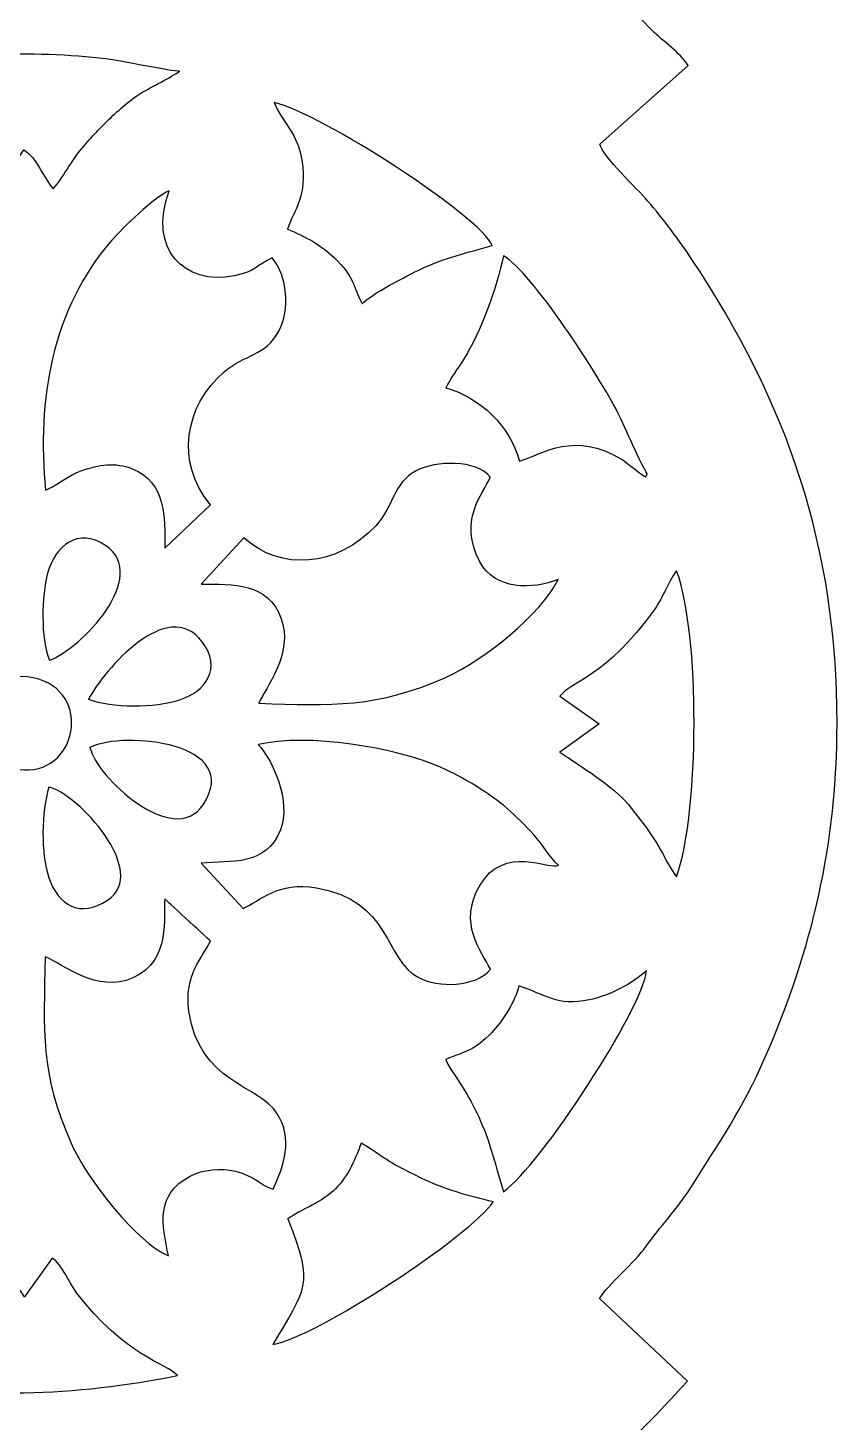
# Model space of a CAD drawing. Header units: centimetres. Extents: x -26.2 to 23.2, y -17.3 to 12.7.
# Drawn here: x 19.25 to 23.22, y -3.42 to 3.41 of the extents above; entities that cross this region are included whole.
import ezdxf

# ---------------------------------------------------------------- set-up
doc = ezdxf.new("R2010")
doc.units = ezdxf.units.CM
doc.header["$MEASUREMENT"] = 0
doc.layers.add('layer 1', color=7, linetype='Continuous')

msp = doc.modelspace()

# ---------------------------------------------------------------- linework, layer by layer
at = {"layer": 'layer 1'}
for points, knots in [([(13.93328, 11.61801), (13.93328, 11.61801), (15.10956, 11.62079), (15.10956, 11.62079), (15.10956, 11.62079), (15.10956, 11.62079), (15.10966, 11.97079), (15.10966, 11.97079), (15.10966, 11.97079), (15.15959, 11.98709), (15.27813, 11.99606), (15.26528, 12.16324), (15.26528, 12.16324), (15.25408, 12.30886), (15.15125, 12.30381), (15.06859, 12.34556), (15.06859, 12.34556), (15.11681, 12.42426), (15.22418, 12.51786), (15.32267, 12.53591), (15.32267, 12.53591), (15.47104, 12.5631), (15.53392, 12.47225), (15.61972, 12.38962), (15.61972, 12.38962), (15.65562, 12.42148), (15.66757, 12.44412), (15.70978, 12.47867), (15.70978, 12.47867), (15.89882, 12.63342), (16.16572, 12.68308), (16.38565, 12.55713), (16.38565, 12.55713), (16.48979, 12.4975), (16.50011, 12.46543), (16.57722, 12.39152), (16.57722, 12.39152), (16.67701, 12.47732), (16.69784, 12.53947), (16.86492, 12.52665), (16.86492, 12.52665), (16.96784, 12.51875), (17.07823, 12.43491), (17.10872, 12.34071), (17.10872, 12.34071), (17.00227, 12.3083), (16.90097, 12.29363), (16.8933, 12.15366), (16.8933, 12.15366), (16.88591, 12.01861), (17.00416, 11.9903), (17.10966, 11.97022), (17.10966, 11.97022), (17.10966, 11.97022), (17.10956, 11.62022), (17.10956, 11.62022), (17.10956, 11.62022), (17.10956, 11.62022), (20.06228, 11.61937), (20.06228, 11.61937), (20.06228, 11.61937), (20.06228, 11.61937), (20.06238, 11.96936), (20.06238, 11.96936), (20.06238, 11.96936), (20.06239, 11.98874), (20.11134, 11.96949), (20.16273, 12.0136), (20.16273, 12.0136), (20.20481, 12.04972), (20.21972, 12.09597), (20.21865, 12.15288), (20.21865, 12.15288), (20.21611, 12.28693), (20.13006, 12.31377), (20.02192, 12.33899), (20.02192, 12.33899), (20.05811, 12.42608), (20.18195, 12.51965), (20.27982, 12.53515), (20.27982, 12.53515), (20.45978, 12.56365), (20.51732, 12.42079), (20.57925, 12.38673), (20.57925, 12.38673), (20.70647, 12.52695), (20.8482, 12.62467), (21.05593, 12.62641), (21.05593, 12.62641), (21.16687, 12.62733), (21.24469, 12.60423), (21.34171, 12.55494), (21.34171, 12.55494), (21.42403, 12.51313), (21.49122, 12.41429), (21.53489, 12.39326), (21.53489, 12.39326), (21.64143, 12.47697), (21.64804, 12.5401), (21.82233, 12.52476), (21.82233, 12.52476), (21.93365, 12.51495), (22.02582, 12.4392), (22.06169, 12.33757), (22.06169, 12.33757), (21.96101, 12.31208), (21.85526, 12.2805), (21.84948, 12.15261), (21.84948, 12.15261), (21.84167, 11.9803), (22.00891, 11.99353), (22.06239, 11.96879), (22.06239, 11.96879), (22.06239, 11.96879), (22.06228, 11.61879), (22.06228, 11.61879), (22.06228, 11.61879), (22.06228, 11.61879), (22.99042, 11.6178), (22.99042, 11.6178), (22.99042, 11.6178), (23.18106, 10.73673), (23.16047, 9.96982), (22.89857, 9.10514), (22.89857, 9.10514), (22.7974, 8.77111), (22.64656, 8.40986), (22.47269, 8.10706), (22.47269, 8.10706), (22.29541, 7.7983), (22.08676, 7.54887), (21.9011, 7.25298), (21.9011, 7.25298), (21.03295, 5.86936), (21.2143, 4.51159), (22.31151, 3.39966), (22.31151, 3.39966), (22.3672, 3.34323), (22.44855, 3.293), (22.4887, 3.22643), (22.4887, 3.22643), (22.4887, 3.22643), (22.05622, 2.84119), (22.05622, 2.84119), (22.05622, 2.84119), (22.0773, 2.77415), (22.23653, 2.62618), (22.29238, 2.5617), (22.29238, 2.5617), (22.36348, 2.47962), (22.44699, 2.36776), (22.50742, 2.2769), (22.50742, 2.2769), (22.97581, 1.57253), (23.21952, 0.87074), (23.2189, 0.0034), (23.2189, 0.0034), (23.21848, -0.58575), (23.09923, -1.10099), (22.86423, -1.63834), (22.86423, -1.63834), (22.75784, -1.88161), (22.63941, -2.0541), (22.50068, -2.27425), (22.50068, -2.27425), (22.43963, -2.37111), (22.34876, -2.46528), (22.28393, -2.55822), (22.28393, -2.55822), (22.22729, -2.63943), (22.09451, -2.74679), (22.0553, -2.81455), (22.0553, -2.81455), (22.0553, -2.81455), (22.4854, -3.21963), (22.4854, -3.21963), (22.4854, -3.21963), (22.15537, -3.58375), (22.15697, -3.51925), (21.82614, -3.98298), (21.82614, -3.98298), (21.14004, -4.94467), (21.24482, -6.30041), (21.90129, -7.25146), (21.90129, -7.25146), (22.09652, -7.5343), (22.30519, -7.80554), (22.47179, -8.10603), (22.47179, -8.10603), (22.96047, -8.98743), (23.18709, -9.99178), (23.08727, -10.99692), (23.08727, -10.99692), (23.06572, -11.21399), (23.01973, -11.39613), (22.98601, -11.60605), (22.98601, -11.60605), (22.98601, -11.60605), (22.02427, -11.60906), (22.02427, -11.60906), (22.02427, -11.60906), (22.02427, -11.60906), (22.02416, -11.95906), (22.02416, -11.95906), (22.02416, -11.95906), (21.9118, -11.97651), (21.83386, -12.00297), (21.84282, -12.14503), (21.84282, -12.14503), (21.85169, -12.28581), (21.95807, -12.29124), (22.0562, -12.32883), (22.0562, -12.32883), (21.96668, -12.52253), (21.73298, -12.60551), (21.52774, -12.37992), (21.52774, -12.37992), (21.45349, -12.42737), (21.34451, -12.62182), (21.03787, -12.61302), (21.03787, -12.61302), (20.84317, -12.60743), (20.68516, -12.5126), (20.57025, -12.37439), (20.57025, -12.37439), (20.50208, -12.41913), (20.33781, -12.72292), (20.01055, -12.32828), (20.01055, -12.32828), (20.11028, -12.29676), (20.20701, -12.2771), (20.21162, -12.14449), (20.21162, -12.14449), (20.216, -12.01897), (20.13722, -11.97021), (20.02416, -11.95848), (20.02416, -11.95848), (20.02416, -11.95848), (20.02426, -11.60849), (20.02426, -11.60849), (20.02426, -11.60849), (20.02426, -11.60849), (17.07154, -11.60763), (17.07154, -11.60763), (17.07154, -11.60763), (17.07154, -11.60763), (17.07144, -11.95763), (17.07144, -11.95763), (17.07144, -11.95763), (16.96602, -11.97383), (16.87335, -12.00739), (16.88536, -12.13963), (16.88536, -12.13963), (16.89682, -12.26573), (16.99949, -12.30204), (17.1028, -12.32379), (17.1028, -12.32379), (17.06615, -12.42189), (16.96521, -12.5029), (16.85688, -12.51136), (16.85688, -12.51136), (16.66926, -12.52601), (16.63555, -12.422), (16.57007, -12.37647), (16.57007, -12.37647), (16.44347, -12.48446), (16.37003, -12.61941), (16.08019, -12.61156), (16.08019, -12.61156), (15.81341, -12.60432), (15.71958, -12.45805), (15.61166, -12.36985), (15.61166, -12.36985), (15.52788, -12.45307), (15.46913, -12.54695), (15.32099, -12.52062), (15.32099, -12.52062), (15.2156, -12.50188), (15.09816, -12.41197), (15.05948, -12.32598), (15.05948, -12.32598), (15.16463, -12.29479), (15.25135, -12.27812), (15.25852, -12.14184), (15.25852, -12.14184), (15.26561, -12.00698), (15.18101, -11.97842), (15.07144, -11.95706), (15.07144, -11.95706), (15.07144, -11.95706), (15.07154, -11.60706), (15.07154, -11.60706), (15.07154, -11.60706), (15.07154, -11.60706), (13.92925, -11.60659), (13.92925, -11.60659), (13.92925, -11.60659), (13.92925, -11.60659), (13.93328, 11.61801), (13.93328, 11.61801)], [0, 0, 0, 0, 0.0131579, 0.0131579, 0.0131579, 0.0131579, 0.0263158, 0.0263158, 0.0263158, 0.0263158, 0.0394737, 0.0394737, 0.0394737, 0.0394737, 0.0526316, 0.0526316, 0.0526316, 0.0526316, 0.0657895, 0.0657895, 0.0657895, 0.0657895, 0.0789474, 0.0789474, 0.0789474, 0.0789474, 0.0921053, 0.0921053, 0.0921053, 0.0921053, 0.1052632, 0.1052632, 0.1052632, 0.1052632, 0.1184211, 0.1184211, 0.1184211, 0.1184211, 0.1315789, 0.1315789, 0.1315789, 0.1315789, 0.1447368, 0.1447368, 0.1447368, 0.1447368, 0.1578947, 0.1578947, 0.1578947, 0.1578947, 0.1710526, 0.1710526, 0.1710526, 0.1710526, 0.1842105, 0.1842105, 0.1842105, 0.1842105, 0.1973684, 0.1973684, 0.1973684, 0.1973684, 0.2105263, 0.2105263, 0.2105263, 0.2105263, 0.2236842, 0.2236842, 0.2236842, 0.2236842, 0.2368421, 0.2368421, 0.2368421, 0.2368421, 0.25, 0.25, 0.25, 0.25, 0.2631579, 0.2631579, 0.2631579, 0.2631579, 0.2763158, 0.2763158, 0.2763158, 0.2763158, 0.2894737, 0.2894737, 0.2894737, 0.2894737, 0.3026316, 0.3026316, 0.3026316, 0.3026316, 0.3157895, 0.3157895, 0.3157895, 0.3157895, 0.3289474, 0.3289474, 0.3289474, 0.3289474, 0.3421053, 0.3421053, 0.3421053, 0.3421053, 0.3552632, 0.3552632, 0.3552632, 0.3552632, 0.3684211, 0.3684211, 0.3684211, 0.3684211, 0.3815789, 0.3815789, 0.3815789, 0.3815789, 0.3947368, 0.3947368, 0.3947368, 0.3947368, 0.4078947, 0.4078947, 0.4078947, 0.4078947, 0.4210526, 0.4210526, 0.4210526, 0.4210526, 0.4342105, 0.4342105, 0.4342105, 0.4342105, 0.4473684, 0.4473684, 0.4473684, 0.4473684, 0.4605263, 0.4605263, 0.4605263, 0.4605263, 0.4736842, 0.4736842, 0.4736842, 0.4736842, 0.4868421, 0.4868421, 0.4868421, 0.4868421, 0.5, 0.5, 0.5, 0.5, 0.5131579, 0.5131579, 0.5131579, 0.5131579, 0.5263158, 0.5263158, 0.5263158, 0.5263158, 0.5394737, 0.5394737, 0.5394737, 0.5394737, 0.5526316, 0.5526316, 0.5526316, 0.5526316, 0.5657895, 0.5657895, 0.5657895, 0.5657895, 0.5789474, 0.5789474, 0.5789474, 0.5789474, 0.5921053, 0.5921053, 0.5921053, 0.5921053, 0.6052632, 0.6052632, 0.6052632, 0.6052632, 0.6184211, 0.6184211, 0.6184211, 0.6184211, 0.6315789, 0.6315789, 0.6315789, 0.6315789, 0.6447368, 0.6447368, 0.6447368, 0.6447368, 0.6578947, 0.6578947, 0.6578947, 0.6578947, 0.6710526, 0.6710526, 0.6710526, 0.6710526, 0.6842105, 0.6842105, 0.6842105, 0.6842105, 0.6973684, 0.6973684, 0.6973684, 0.6973684, 0.7105263, 0.7105263, 0.7105263, 0.7105263, 0.7236842, 0.7236842, 0.7236842, 0.7236842, 0.7368421, 0.7368421, 0.7368421, 0.7368421, 0.75, 0.75, 0.75, 0.75, 0.7631579, 0.7631579, 0.7631579, 0.7631579, 0.7763158, 0.7763158, 0.7763158, 0.7763158, 0.7894737, 0.7894737, 0.7894737, 0.7894737, 0.8026316, 0.8026316, 0.8026316, 0.8026316, 0.8157895, 0.8157895, 0.8157895, 0.8157895, 0.8289474, 0.8289474, 0.8289474, 0.8289474, 0.8421053, 0.8421053, 0.8421053, 0.8421053, 0.8552632, 0.8552632, 0.8552632, 0.8552632, 0.8684211, 0.8684211, 0.8684211, 0.8684211, 0.8815789, 0.8815789, 0.8815789, 0.8815789, 0.8947368, 0.8947368, 0.8947368, 0.8947368, 0.9078947, 0.9078947, 0.9078947, 0.9078947, 0.9210526, 0.9210526, 0.9210526, 0.9210526, 0.9342105, 0.9342105, 0.9342105, 0.9342105, 0.9473684, 0.9473684, 0.9473684, 0.9473684, 0.9605263, 0.9605263, 0.9605263, 0.9605263, 0.9736842, 0.9736842, 0.9736842, 0.9736842, 1, 1, 1, 1]), ([(19.99616, 3.19875), (19.95682, 3.16922), (19.85691, 3.12187), (19.80643, 3.0913), (19.80643, 3.0913), (19.75363, 3.05933), (19.68493, 2.99685), (19.64347, 2.95633), (19.64347, 2.95633), (19.59199, 2.90602), (19.54885, 2.85951), (19.50127, 2.80036), (19.50127, 2.80036), (19.46914, 2.76042), (19.39986, 2.64125), (19.3757, 2.62252), (19.3757, 2.62252), (19.32793, 2.67879), (19.29562, 2.77523), (19.23309, 2.81311), (19.23309, 2.81311), (19.23309, 2.81311), (19.10091, 2.61687), (19.10091, 2.61687), (19.10091, 2.61687), (18.94292, 2.90106), (18.77087, 3.04876), (18.48636, 3.19541), (18.48636, 3.19541), (18.79249, 3.29032), (19.29917, 3.30047), (19.63334, 3.25957), (19.63334, 3.25957), (19.70167, 3.2512), (19.96284, 3.19668), (19.99616, 3.19875)], [0, 0, 0, 0, 0.1, 0.1, 0.1, 0.1, 0.2, 0.2, 0.2, 0.2, 0.3, 0.3, 0.3, 0.3, 0.4, 0.4, 0.4, 0.4, 0.5, 0.5, 0.5, 0.5, 0.6, 0.6, 0.6, 0.6, 0.7, 0.7, 0.7, 0.7, 0.8, 0.8, 0.8, 0.8, 1, 1, 1, 1]), ([(21.52914, 2.3444), (21.40262, 2.30775), (21.30077, 2.28673), (21.17886, 2.22928), (21.17886, 2.22928), (21.11485, 2.19912), (20.92962, 2.10451), (20.89106, 2.05863), (20.89106, 2.05863), (20.83791, 2.16941), (20.85078, 2.19133), (20.75523, 2.28421), (20.75523, 2.28421), (20.68742, 2.35013), (20.61242, 2.38755), (20.52525, 2.4255), (20.52525, 2.4255), (20.55583, 2.51813), (20.62454, 2.58651), (20.59549, 2.76287), (20.59549, 2.76287), (20.57333, 2.89745), (20.5021, 2.94459), (20.45907, 3.04525), (20.45907, 3.04525), (20.69142, 2.99339), (21.4724, 2.48507), (21.52914, 2.3444)], [0, 0, 0, 0, 0.125, 0.125, 0.125, 0.125, 0.25, 0.25, 0.25, 0.25, 0.375, 0.375, 0.375, 0.375, 0.5, 0.5, 0.5, 0.5, 0.625, 0.625, 0.625, 0.625, 0.75, 0.75, 0.75, 0.75, 1, 1, 1, 1]), ([(20.44987, 2.28457), (20.52661, 2.1925), (20.53702, 2.02967), (20.48284, 1.92572), (20.48284, 1.92572), (20.41855, 1.80238), (20.31573, 1.81351), (20.21409, 1.72566), (20.21409, 1.72566), (20.0211, 1.55885), (19.97397, 1.28253), (20.14692, 1.07499), (20.14692, 1.07499), (20.14692, 1.07499), (19.92396, 0.86257), (19.92396, 0.86257), (19.92396, 0.86257), (19.92439, 1.01635), (19.92973, 1.18392), (19.76419, 1.25086), (19.76419, 1.25086), (19.68125, 1.28439), (19.59778, 1.27044), (19.51683, 1.24211), (19.51683, 1.24211), (19.45326, 1.21987), (19.37376, 1.15658), (19.33953, 1.14569), (19.33953, 1.14569), (19.2944, 1.58568), (19.37146, 2.03705), (19.66475, 2.37092), (19.66475, 2.37092), (19.71469, 2.42775), (19.87593, 2.58681), (19.94479, 2.6125), (19.94479, 2.6125), (19.84098, 2.32719), (20.01786, 2.14776), (20.26487, 2.19606), (20.26487, 2.19606), (20.36022, 2.21472), (20.37767, 2.24958), (20.44987, 2.28457)], [0, 0, 0, 0, 0.0833333, 0.0833333, 0.0833333, 0.0833333, 0.1666667, 0.1666667, 0.1666667, 0.1666667, 0.25, 0.25, 0.25, 0.25, 0.3333333, 0.3333333, 0.3333333, 0.3333333, 0.4166667, 0.4166667, 0.4166667, 0.4166667, 0.5, 0.5, 0.5, 0.5, 0.5833333, 0.5833333, 0.5833333, 0.5833333, 0.6666667, 0.6666667, 0.6666667, 0.6666667, 0.75, 0.75, 0.75, 0.75, 0.8333333, 0.8333333, 0.8333333, 0.8333333, 1, 1, 1, 1]), ([(22.28874, 1.22579), (22.28874, 1.22579), (22.28184, 1.21089), (22.28184, 1.21089), (22.28184, 1.21089), (22.27667, 1.20983), (22.173, 1.29173), (22.16287, 1.29787), (22.16287, 1.29787), (21.93394, 1.43652), (21.7806, 1.32642), (21.66282, 1.2878), (21.66282, 1.2878), (21.61457, 1.46195), (21.47104, 1.59864), (21.30124, 1.64818), (21.30124, 1.64818), (21.31872, 1.68658), (21.36271, 1.74605), (21.38803, 1.78592), (21.38803, 1.78592), (21.47363, 1.92067), (21.55093, 2.13977), (21.58343, 2.29388), (21.58343, 2.29388), (21.72034, 2.21919), (22.05534, 1.70385), (22.14471, 1.52467), (22.14471, 1.52467), (22.17594, 1.46204), (22.26219, 1.26317), (22.28874, 1.22579)], [0, 0, 0, 0, 0.1111111, 0.1111111, 0.1111111, 0.1111111, 0.2222222, 0.2222222, 0.2222222, 0.2222222, 0.3333333, 0.3333333, 0.3333333, 0.3333333, 0.4444444, 0.4444444, 0.4444444, 0.4444444, 0.5555556, 0.5555556, 0.5555556, 0.5555556, 0.6666667, 0.6666667, 0.6666667, 0.6666667, 0.7777778, 0.7777778, 0.7777778, 0.7777778, 1, 1, 1, 1]), ([(21.51936, 1.21005), (21.48346, 1.12611), (21.35997, 0.99754), (21.46815, 0.79487), (21.46815, 0.79487), (21.54238, 0.65581), (21.72494, 0.65863), (21.8524, 0.70841), (21.8524, 0.70841), (21.76825, 0.53801), (21.48997, 0.31334), (21.29723, 0.22725), (21.29723, 0.22725), (20.97146, 0.08172), (20.73709, 0.08754), (20.38528, 0.10223), (20.38528, 0.10223), (20.41326, 0.17384), (20.55858, 0.34228), (20.49301, 0.52114), (20.49301, 0.52114), (20.43072, 0.69108), (20.25596, 0.68619), (20.10223, 0.68526), (20.10223, 0.68526), (20.10223, 0.68526), (20.31169, 0.91325), (20.31169, 0.91325), (20.31169, 0.91325), (20.48777, 0.74684), (20.7697, 0.76922), (20.95754, 0.97118), (20.95754, 0.97118), (21.04802, 1.06846), (21.04157, 1.17941), (21.15594, 1.24091), (21.15594, 1.24091), (21.25032, 1.29166), (21.45223, 1.29696), (21.51936, 1.21005)], [0, 0, 0, 0, 0.0909091, 0.0909091, 0.0909091, 0.0909091, 0.1818182, 0.1818182, 0.1818182, 0.1818182, 0.2727273, 0.2727273, 0.2727273, 0.2727273, 0.3636364, 0.3636364, 0.3636364, 0.3636364, 0.4545455, 0.4545455, 0.4545455, 0.4545455, 0.5454545, 0.5454545, 0.5454545, 0.5454545, 0.6363636, 0.6363636, 0.6363636, 0.6363636, 0.7272727, 0.7272727, 0.7272727, 0.7272727, 0.8181818, 0.8181818, 0.8181818, 0.8181818, 1, 1, 1, 1]), ([(19.35859, 0.31283), (19.31394, 0.41979), (19.31966, 0.6275), (19.3494, 0.73965), (19.3494, 0.73965), (19.38488, 0.87338), (19.50163, 0.96445), (19.63268, 0.87536), (19.63268, 0.87536), (19.8566, 0.72313), (19.50957, 0.36673), (19.35859, 0.31283)], [0, 0, 0, 0, 0.25, 0.25, 0.25, 0.25, 0.5, 0.5, 0.5, 0.5, 1, 1, 1, 1]), ([(22.43217, -0.74838), (22.34817, -0.63224), (22.38784, -0.63057), (22.19442, -0.39306), (22.19442, -0.39306), (22.12434, -0.30702), (21.95973, -0.20395), (21.8597, -0.13822), (21.8597, -0.13822), (21.8597, -0.13822), (22.05263, 0.00096), (22.05263, 0.00096), (22.05263, 0.00096), (22.05263, 0.00096), (21.86093, 0.13693), (21.86093, 0.13693), (21.86093, 0.13693), (21.91549, 0.21222), (22.08096, 0.22338), (22.32421, 0.5614), (22.32421, 0.5614), (22.36414, 0.61689), (22.40007, 0.7127), (22.43219, 0.75123), (22.43219, 0.75123), (22.54887, 0.44385), (22.5443, -0.43792), (22.43217, -0.74838)], [0, 0, 0, 0, 0.125, 0.125, 0.125, 0.125, 0.25, 0.25, 0.25, 0.25, 0.375, 0.375, 0.375, 0.375, 0.5, 0.5, 0.5, 0.5, 0.625, 0.625, 0.625, 0.625, 0.75, 0.75, 0.75, 0.75, 1, 1, 1, 1]), ([(19.54991, 0.12251), (19.62662, 0.26606), (19.93615, 0.62776), (20.10723, 0.40288), (20.10723, 0.40288), (20.20456, 0.27493), (20.12772, 0.1598), (19.9927, 0.11737), (19.9927, 0.11737), (19.87735, 0.08112), (19.66291, 0.07714), (19.54991, 0.12251)], [0, 0, 0, 0, 0.25, 0.25, 0.25, 0.25, 0.5, 0.5, 0.5, 0.5, 1, 1, 1, 1]), ([(19.3063, 0.21988), (19.58113, 0.13548), (19.48027, -0.28948), (19.17776, -0.21681), (19.17776, -0.21681), (18.89994, -0.15007), (18.99779, 0.31462), (19.3063, 0.21988)], [0, 0, 0, 0, 0.3333333, 0.3333333, 0.3333333, 0.3333333, 1, 1, 1, 1]), ([(19.5569, -0.11433), (19.72813, -0.03038), (20.31264, -0.093), (20.11159, -0.39523), (20.11159, -0.39523), (19.96678, -0.61294), (19.58397, -0.25606), (19.5569, -0.11433)], [0, 0, 0, 0, 0.3333333, 0.3333333, 0.3333333, 0.3333333, 1, 1, 1, 1]), ([(21.85341, -0.69112), (21.81279, -0.71954), (21.58839, -0.58201), (21.46614, -0.79344), (21.46614, -0.79344), (21.36166, -0.97414), (21.47266, -1.11326), (21.52055, -1.20099), (21.52055, -1.20099), (21.44875, -1.29066), (21.26298, -1.29319), (21.16523, -1.24068), (21.16523, -1.24068), (20.99951, -1.15163), (21.0324, -0.86497), (20.66683, -0.80262), (20.66683, -0.80262), (20.47689, -0.77023), (20.39259, -0.86526), (20.30708, -0.90389), (20.30708, -0.90389), (20.30708, -0.90389), (20.10146, -0.6823), (20.10146, -0.6823), (20.10146, -0.6823), (20.24966, -0.66762), (20.41833, -0.69826), (20.49045, -0.51873), (20.49045, -0.51873), (20.54562, -0.38137), (20.45, -0.16689), (20.38085, -0.10063), (20.38085, -0.10063), (20.62324, -0.04292), (21.05431, -0.1139), (21.27914, -0.21289), (21.27914, -0.21289), (21.38265, -0.25847), (21.51903, -0.3418), (21.60087, -0.41236), (21.60087, -0.41236), (21.65068, -0.4553), (21.68981, -0.49618), (21.73453, -0.54453), (21.73453, -0.54453), (21.77411, -0.58731), (21.81159, -0.65538), (21.85341, -0.69112)], [0, 0, 0, 0, 0.0769231, 0.0769231, 0.0769231, 0.0769231, 0.1538462, 0.1538462, 0.1538462, 0.1538462, 0.2307692, 0.2307692, 0.2307692, 0.2307692, 0.3076923, 0.3076923, 0.3076923, 0.3076923, 0.3846154, 0.3846154, 0.3846154, 0.3846154, 0.4615385, 0.4615385, 0.4615385, 0.4615385, 0.5384615, 0.5384615, 0.5384615, 0.5384615, 0.6153846, 0.6153846, 0.6153846, 0.6153846, 0.6923077, 0.6923077, 0.6923077, 0.6923077, 0.7692308, 0.7692308, 0.7692308, 0.7692308, 0.8461538, 0.8461538, 0.8461538, 0.8461538, 1, 1, 1, 1]), ([(19.35495, -0.30837), (19.49677, -0.34095), (19.85252, -0.72382), (19.64271, -0.86311), (19.64271, -0.86311), (19.5084, -0.95228), (19.40169, -0.88904), (19.35552, -0.75269), (19.35552, -0.75269), (19.31424, -0.63079), (19.31959, -0.43137), (19.35495, -0.30837)], [0, 0, 0, 0, 0.25, 0.25, 0.25, 0.25, 0.5, 0.5, 0.5, 0.5, 1, 1, 1, 1]), ([(20.14769, -1.06445), (20.11186, -1.1405), (20.01567, -1.22756), (20.04198, -1.40759), (20.04198, -1.40759), (20.09335, -1.75919), (20.38467, -1.76681), (20.47512, -1.90935), (20.47512, -1.90935), (20.55269, -2.0316), (20.50914, -2.16141), (20.45465, -2.27832), (20.45465, -2.27832), (20.39229, -2.26025), (20.36424, -2.21263), (20.26964, -2.19078), (20.26964, -2.19078), (20.19981, -2.17464), (20.11058, -2.18128), (20.04748, -2.21505), (20.04748, -2.21505), (19.87733, -2.30612), (19.9099, -2.44991), (19.94145, -2.60607), (19.94145, -2.60607), (19.78928, -2.54167), (19.54387, -2.23461), (19.46271, -2.04946), (19.46271, -2.04946), (19.31279, -1.7075), (19.33021, -1.50636), (19.33738, -1.14031), (19.33738, -1.14031), (19.41953, -1.17247), (19.592, -1.32234), (19.76769, -1.24362), (19.76769, -1.24362), (19.95757, -1.15856), (19.91387, -0.93586), (19.92425, -0.85711), (19.92425, -0.85711), (19.92471, -0.85791), (20.11917, -1.03565), (20.14769, -1.06445)], [0, 0, 0, 0, 0.0833333, 0.0833333, 0.0833333, 0.0833333, 0.1666667, 0.1666667, 0.1666667, 0.1666667, 0.25, 0.25, 0.25, 0.25, 0.3333333, 0.3333333, 0.3333333, 0.3333333, 0.4166667, 0.4166667, 0.4166667, 0.4166667, 0.5, 0.5, 0.5, 0.5, 0.5833333, 0.5833333, 0.5833333, 0.5833333, 0.6666667, 0.6666667, 0.6666667, 0.6666667, 0.75, 0.75, 0.75, 0.75, 0.8333333, 0.8333333, 0.8333333, 0.8333333, 1, 1, 1, 1]), ([(21.58395, -2.29229), (21.54643, -2.17045), (21.52538, -2.06879), (21.47167, -1.94504), (21.47167, -1.94504), (21.44857, -1.89185), (21.42048, -1.841), (21.39145, -1.7915), (21.39145, -1.7915), (21.36832, -1.75207), (21.31179, -1.67511), (21.30083, -1.64392), (21.30083, -1.64392), (21.40744, -1.59922), (21.44257, -1.59879), (21.52557, -1.51254), (21.52557, -1.51254), (21.57556, -1.46059), (21.64333, -1.35711), (21.65938, -1.28309), (21.65938, -1.28309), (21.78897, -1.32504), (21.84562, -1.3841), (22.00459, -1.35173), (22.00459, -1.35173), (22.09497, -1.33332), (22.22242, -1.27009), (22.2858, -1.20693), (22.2858, -1.20693), (22.26324, -1.40117), (21.7711, -2.1545), (21.58395, -2.29229)], [0, 0, 0, 0, 0.1111111, 0.1111111, 0.1111111, 0.1111111, 0.2222222, 0.2222222, 0.2222222, 0.2222222, 0.3333333, 0.3333333, 0.3333333, 0.3333333, 0.4444444, 0.4444444, 0.4444444, 0.4444444, 0.5555556, 0.5555556, 0.5555556, 0.5555556, 0.6666667, 0.6666667, 0.6666667, 0.6666667, 0.7777778, 0.7777778, 0.7777778, 0.7777778, 1, 1, 1, 1]), ([(21.53344, -2.34063), (21.42746, -2.50554), (20.66257, -3.00699), (20.45281, -3.04013), (20.45281, -3.04013), (20.61058, -2.77099), (20.66029, -2.7515), (20.5261, -2.42495), (20.5261, -2.42495), (20.59471, -2.37393), (20.67205, -2.35647), (20.74828, -2.28834), (20.74828, -2.28834), (20.81542, -2.22832), (20.85411, -2.14275), (20.8866, -2.05327), (20.8866, -2.05327), (21.04481, -2.15177), (20.99305, -2.13207), (21.18123, -2.22475), (21.18123, -2.22475), (21.28642, -2.27656), (21.41837, -2.31458), (21.53344, -2.34063)], [0, 0, 0, 0, 0.1428571, 0.1428571, 0.1428571, 0.1428571, 0.2857143, 0.2857143, 0.2857143, 0.2857143, 0.4285714, 0.4285714, 0.4285714, 0.4285714, 0.5714286, 0.5714286, 0.5714286, 0.5714286, 0.7142857, 0.7142857, 0.7142857, 0.7142857, 1, 1, 1, 1]), ([(19.23545, -2.80663), (19.23545, -2.80663), (19.37117, -2.61657), (19.37117, -2.61657), (19.37117, -2.61657), (19.42005, -2.64671), (19.45388, -2.73761), (19.49095, -2.78603), (19.49095, -2.78603), (19.72832, -3.09602), (19.93315, -3.13355), (19.98629, -3.19262), (19.98629, -3.19262), (19.48444, -3.28832), (18.98333, -3.32291), (18.48522, -3.18712), (18.48522, -3.18712), (18.63459, -3.09326), (18.65103, -3.12895), (18.83536, -2.94956), (18.83536, -2.94956), (18.88522, -2.90105), (18.93078, -2.85118), (18.97762, -2.79396), (18.97762, -2.79396), (19.02548, -2.73552), (19.05647, -2.66976), (19.10273, -2.6109), (19.10273, -2.6109), (19.10273, -2.6109), (19.23545, -2.80663), (19.23545, -2.80663)], [0, 0, 0, 0, 0.1111111, 0.1111111, 0.1111111, 0.1111111, 0.2222222, 0.2222222, 0.2222222, 0.2222222, 0.3333333, 0.3333333, 0.3333333, 0.3333333, 0.4444444, 0.4444444, 0.4444444, 0.4444444, 0.5555556, 0.5555556, 0.5555556, 0.5555556, 0.6666667, 0.6666667, 0.6666667, 0.6666667, 0.7777778, 0.7777778, 0.7777778, 0.7777778, 1, 1, 1, 1])]:
    msp.add_open_spline(points, degree=3, knots=knots, dxfattribs=at)
at = {"layer": 'layer 1', "color": 55, "lineweight": 9}
for points, knots in [([(13.93328, 11.61801), (13.93328, 11.61801), (15.10956, 11.62079), (15.10956, 11.62079), (15.10956, 11.62079), (15.10956, 11.62079), (15.10966, 11.97079), (15.10966, 11.97079), (15.10966, 11.97079), (15.15959, 11.98709), (15.27813, 11.99606), (15.26528, 12.16324), (15.26528, 12.16324), (15.25408, 12.30886), (15.15125, 12.30381), (15.06859, 12.34556), (15.06859, 12.34556), (15.11681, 12.42426), (15.22418, 12.51786), (15.32267, 12.53591), (15.32267, 12.53591), (15.47104, 12.5631), (15.53392, 12.47225), (15.61972, 12.38962), (15.61972, 12.38962), (15.65562, 12.42148), (15.66757, 12.44412), (15.70978, 12.47867), (15.70978, 12.47867), (15.89882, 12.63342), (16.16572, 12.68308), (16.38565, 12.55713), (16.38565, 12.55713), (16.48979, 12.4975), (16.50011, 12.46543), (16.57722, 12.39152), (16.57722, 12.39152), (16.67701, 12.47732), (16.69784, 12.53947), (16.86492, 12.52665), (16.86492, 12.52665), (16.96784, 12.51875), (17.07823, 12.43491), (17.10872, 12.34071), (17.10872, 12.34071), (17.00227, 12.3083), (16.90097, 12.29363), (16.8933, 12.15366), (16.8933, 12.15366), (16.88591, 12.01861), (17.00416, 11.9903), (17.10966, 11.97022), (17.10966, 11.97022), (17.10966, 11.97022), (17.10956, 11.62022), (17.10956, 11.62022), (17.10956, 11.62022), (17.10956, 11.62022), (20.06228, 11.61937), (20.06228, 11.61937), (20.06228, 11.61937), (20.06228, 11.61937), (20.06238, 11.96936), (20.06238, 11.96936), (20.06238, 11.96936), (20.06239, 11.98874), (20.11134, 11.96949), (20.16273, 12.0136), (20.16273, 12.0136), (20.20481, 12.04972), (20.21972, 12.09597), (20.21865, 12.15288), (20.21865, 12.15288), (20.21611, 12.28693), (20.13006, 12.31377), (20.02192, 12.33899), (20.02192, 12.33899), (20.05811, 12.42608), (20.18195, 12.51965), (20.27982, 12.53515), (20.27982, 12.53515), (20.45978, 12.56365), (20.51732, 12.42079), (20.57925, 12.38673), (20.57925, 12.38673), (20.70647, 12.52695), (20.8482, 12.62467), (21.05593, 12.62641), (21.05593, 12.62641), (21.16687, 12.62733), (21.24469, 12.60423), (21.34171, 12.55494), (21.34171, 12.55494), (21.42403, 12.51313), (21.49122, 12.41429), (21.53489, 12.39326), (21.53489, 12.39326), (21.64143, 12.47697), (21.64804, 12.5401), (21.82233, 12.52476), (21.82233, 12.52476), (21.93365, 12.51495), (22.02582, 12.4392), (22.06169, 12.33757), (22.06169, 12.33757), (21.96101, 12.31208), (21.85526, 12.2805), (21.84948, 12.15261), (21.84948, 12.15261), (21.84167, 11.9803), (22.00891, 11.99353), (22.06239, 11.96879), (22.06239, 11.96879), (22.06239, 11.96879), (22.06228, 11.61879), (22.06228, 11.61879), (22.06228, 11.61879), (22.06228, 11.61879), (22.99042, 11.6178), (22.99042, 11.6178), (22.99042, 11.6178), (23.18106, 10.73673), (23.16047, 9.96982), (22.89857, 9.10514), (22.89857, 9.10514), (22.7974, 8.77111), (22.64656, 8.40986), (22.47269, 8.10706), (22.47269, 8.10706), (22.29541, 7.7983), (22.08676, 7.54887), (21.9011, 7.25298), (21.9011, 7.25298), (21.03295, 5.86936), (21.2143, 4.51159), (22.31151, 3.39966), (22.31151, 3.39966), (22.3672, 3.34323), (22.44855, 3.293), (22.4887, 3.22643), (22.4887, 3.22643), (22.4887, 3.22643), (22.05622, 2.84119), (22.05622, 2.84119), (22.05622, 2.84119), (22.0773, 2.77415), (22.23653, 2.62618), (22.29238, 2.5617), (22.29238, 2.5617), (22.36348, 2.47962), (22.44699, 2.36776), (22.50742, 2.2769), (22.50742, 2.2769), (22.97581, 1.57253), (23.21952, 0.87074), (23.2189, 0.0034), (23.2189, 0.0034), (23.21848, -0.58575), (23.09923, -1.10099), (22.86423, -1.63834), (22.86423, -1.63834), (22.75784, -1.88161), (22.63941, -2.0541), (22.50068, -2.27425), (22.50068, -2.27425), (22.43963, -2.37111), (22.34876, -2.46528), (22.28393, -2.55822), (22.28393, -2.55822), (22.22729, -2.63943), (22.09451, -2.74679), (22.0553, -2.81455), (22.0553, -2.81455), (22.0553, -2.81455), (22.4854, -3.21963), (22.4854, -3.21963), (22.4854, -3.21963), (22.15537, -3.58375), (22.15697, -3.51925), (21.82614, -3.98298), (21.82614, -3.98298), (21.14004, -4.94467), (21.24482, -6.30041), (21.90129, -7.25146), (21.90129, -7.25146), (22.09652, -7.5343), (22.30519, -7.80554), (22.47179, -8.10603), (22.47179, -8.10603), (22.96047, -8.98743), (23.18709, -9.99178), (23.08727, -10.99692), (23.08727, -10.99692), (23.06572, -11.21399), (23.01973, -11.39613), (22.98601, -11.60605), (22.98601, -11.60605), (22.98601, -11.60605), (22.02427, -11.60906), (22.02427, -11.60906), (22.02427, -11.60906), (22.02427, -11.60906), (22.02416, -11.95906), (22.02416, -11.95906), (22.02416, -11.95906), (21.9118, -11.97651), (21.83386, -12.00297), (21.84282, -12.14503), (21.84282, -12.14503), (21.85169, -12.28581), (21.95807, -12.29124), (22.0562, -12.32883), (22.0562, -12.32883), (21.96668, -12.52253), (21.73298, -12.60551), (21.52774, -12.37992), (21.52774, -12.37992), (21.45349, -12.42737), (21.34451, -12.62182), (21.03787, -12.61302), (21.03787, -12.61302), (20.84317, -12.60743), (20.68516, -12.5126), (20.57025, -12.37439), (20.57025, -12.37439), (20.50208, -12.41913), (20.33781, -12.72292), (20.01055, -12.32828), (20.01055, -12.32828), (20.11028, -12.29676), (20.20701, -12.2771), (20.21162, -12.14449), (20.21162, -12.14449), (20.216, -12.01897), (20.13722, -11.97021), (20.02416, -11.95848), (20.02416, -11.95848), (20.02416, -11.95848), (20.02426, -11.60849), (20.02426, -11.60849), (20.02426, -11.60849), (20.02426, -11.60849), (17.07154, -11.60763), (17.07154, -11.60763), (17.07154, -11.60763), (17.07154, -11.60763), (17.07144, -11.95763), (17.07144, -11.95763), (17.07144, -11.95763), (16.96602, -11.97383), (16.87335, -12.00739), (16.88536, -12.13963), (16.88536, -12.13963), (16.89682, -12.26573), (16.99949, -12.30204), (17.1028, -12.32379), (17.1028, -12.32379), (17.06615, -12.42189), (16.96521, -12.5029), (16.85688, -12.51136), (16.85688, -12.51136), (16.66926, -12.52601), (16.63555, -12.422), (16.57007, -12.37647), (16.57007, -12.37647), (16.44347, -12.48446), (16.37003, -12.61941), (16.08019, -12.61156), (16.08019, -12.61156), (15.81341, -12.60432), (15.71958, -12.45805), (15.61166, -12.36985), (15.61166, -12.36985), (15.52788, -12.45307), (15.46913, -12.54695), (15.32099, -12.52062), (15.32099, -12.52062), (15.2156, -12.50188), (15.09816, -12.41197), (15.05948, -12.32598), (15.05948, -12.32598), (15.16463, -12.29479), (15.25135, -12.27812), (15.25852, -12.14184), (15.25852, -12.14184), (15.26561, -12.00698), (15.18101, -11.97842), (15.07144, -11.95706), (15.07144, -11.95706), (15.07144, -11.95706), (15.07154, -11.60706), (15.07154, -11.60706), (15.07154, -11.60706), (15.07154, -11.60706), (13.92925, -11.60659), (13.92925, -11.60659)], [0, 0, 0, 0, 0.0133333, 0.0133333, 0.0133333, 0.0133333, 0.0266667, 0.0266667, 0.0266667, 0.0266667, 0.04, 0.04, 0.04, 0.04, 0.0533333, 0.0533333, 0.0533333, 0.0533333, 0.0666667, 0.0666667, 0.0666667, 0.0666667, 0.08, 0.08, 0.08, 0.08, 0.0933333, 0.0933333, 0.0933333, 0.0933333, 0.1066667, 0.1066667, 0.1066667, 0.1066667, 0.12, 0.12, 0.12, 0.12, 0.1333333, 0.1333333, 0.1333333, 0.1333333, 0.1466667, 0.1466667, 0.1466667, 0.1466667, 0.16, 0.16, 0.16, 0.16, 0.1733333, 0.1733333, 0.1733333, 0.1733333, 0.1866667, 0.1866667, 0.1866667, 0.1866667, 0.2, 0.2, 0.2, 0.2, 0.2133333, 0.2133333, 0.2133333, 0.2133333, 0.2266667, 0.2266667, 0.2266667, 0.2266667, 0.24, 0.24, 0.24, 0.24, 0.2533333, 0.2533333, 0.2533333, 0.2533333, 0.2666667, 0.2666667, 0.2666667, 0.2666667, 0.28, 0.28, 0.28, 0.28, 0.2933333, 0.2933333, 0.2933333, 0.2933333, 0.3066667, 0.3066667, 0.3066667, 0.3066667, 0.32, 0.32, 0.32, 0.32, 0.3333333, 0.3333333, 0.3333333, 0.3333333, 0.3466667, 0.3466667, 0.3466667, 0.3466667, 0.36, 0.36, 0.36, 0.36, 0.3733333, 0.3733333, 0.3733333, 0.3733333, 0.3866667, 0.3866667, 0.3866667, 0.3866667, 0.4, 0.4, 0.4, 0.4, 0.4133333, 0.4133333, 0.4133333, 0.4133333, 0.4266667, 0.4266667, 0.4266667, 0.4266667, 0.44, 0.44, 0.44, 0.44, 0.4533333, 0.4533333, 0.4533333, 0.4533333, 0.4666667, 0.4666667, 0.4666667, 0.4666667, 0.48, 0.48, 0.48, 0.48, 0.4933333, 0.4933333, 0.4933333, 0.4933333, 0.5066667, 0.5066667, 0.5066667, 0.5066667, 0.52, 0.52, 0.52, 0.52, 0.5333333, 0.5333333, 0.5333333, 0.5333333, 0.5466667, 0.5466667, 0.5466667, 0.5466667, 0.56, 0.56, 0.56, 0.56, 0.5733333, 0.5733333, 0.5733333, 0.5733333, 0.5866667, 0.5866667, 0.5866667, 0.5866667, 0.6, 0.6, 0.6, 0.6, 0.6133333, 0.6133333, 0.6133333, 0.6133333, 0.6266667, 0.6266667, 0.6266667, 0.6266667, 0.64, 0.64, 0.64, 0.64, 0.6533333, 0.6533333, 0.6533333, 0.6533333, 0.6666667, 0.6666667, 0.6666667, 0.6666667, 0.68, 0.68, 0.68, 0.68, 0.6933333, 0.6933333, 0.6933333, 0.6933333, 0.7066667, 0.7066667, 0.7066667, 0.7066667, 0.72, 0.72, 0.72, 0.72, 0.7333333, 0.7333333, 0.7333333, 0.7333333, 0.7466667, 0.7466667, 0.7466667, 0.7466667, 0.76, 0.76, 0.76, 0.76, 0.7733333, 0.7733333, 0.7733333, 0.7733333, 0.7866667, 0.7866667, 0.7866667, 0.7866667, 0.8, 0.8, 0.8, 0.8, 0.8133333, 0.8133333, 0.8133333, 0.8133333, 0.8266667, 0.8266667, 0.8266667, 0.8266667, 0.84, 0.84, 0.84, 0.84, 0.8533333, 0.8533333, 0.8533333, 0.8533333, 0.8666667, 0.8666667, 0.8666667, 0.8666667, 0.88, 0.88, 0.88, 0.88, 0.8933333, 0.8933333, 0.8933333, 0.8933333, 0.9066667, 0.9066667, 0.9066667, 0.9066667, 0.92, 0.92, 0.92, 0.92, 0.9333333, 0.9333333, 0.9333333, 0.9333333, 0.9466667, 0.9466667, 0.9466667, 0.9466667, 0.96, 0.96, 0.96, 0.96, 0.9733333, 0.9733333, 0.9733333, 0.9733333, 1, 1, 1, 1]), ([(19.99616, 3.19875), (19.95682, 3.16922), (19.85691, 3.12187), (19.80643, 3.0913), (19.80643, 3.0913), (19.75363, 3.05933), (19.68493, 2.99685), (19.64347, 2.95633), (19.64347, 2.95633), (19.59199, 2.90602), (19.54885, 2.85951), (19.50127, 2.80036), (19.50127, 2.80036), (19.46914, 2.76042), (19.39986, 2.64125), (19.3757, 2.62252), (19.3757, 2.62252), (19.32793, 2.67879), (19.29562, 2.77523), (19.23309, 2.81311), (19.23309, 2.81311), (19.23309, 2.81311), (19.10091, 2.61687), (19.10091, 2.61687), (19.10091, 2.61687), (18.94292, 2.90106), (18.77087, 3.04876), (18.48636, 3.19541), (18.48636, 3.19541), (18.79249, 3.29032), (19.29917, 3.30047), (19.63334, 3.25957), (19.63334, 3.25957), (19.70167, 3.2512), (19.96284, 3.19668), (19.99616, 3.19875)], [0, 0, 0, 0, 0.1, 0.1, 0.1, 0.1, 0.2, 0.2, 0.2, 0.2, 0.3, 0.3, 0.3, 0.3, 0.4, 0.4, 0.4, 0.4, 0.5, 0.5, 0.5, 0.5, 0.6, 0.6, 0.6, 0.6, 0.7, 0.7, 0.7, 0.7, 0.8, 0.8, 0.8, 0.8, 1, 1, 1, 1]), ([(21.52914, 2.3444), (21.40262, 2.30775), (21.30077, 2.28673), (21.17886, 2.22928), (21.17886, 2.22928), (21.11485, 2.19912), (20.92962, 2.10451), (20.89106, 2.05863), (20.89106, 2.05863), (20.83791, 2.16941), (20.85078, 2.19133), (20.75523, 2.28421), (20.75523, 2.28421), (20.68742, 2.35013), (20.61242, 2.38755), (20.52525, 2.4255), (20.52525, 2.4255), (20.55583, 2.51813), (20.62454, 2.58651), (20.59549, 2.76287), (20.59549, 2.76287), (20.57333, 2.89745), (20.5021, 2.94459), (20.45907, 3.04525), (20.45907, 3.04525), (20.69142, 2.99339), (21.4724, 2.48507), (21.52914, 2.3444)], [0, 0, 0, 0, 0.125, 0.125, 0.125, 0.125, 0.25, 0.25, 0.25, 0.25, 0.375, 0.375, 0.375, 0.375, 0.5, 0.5, 0.5, 0.5, 0.625, 0.625, 0.625, 0.625, 0.75, 0.75, 0.75, 0.75, 1, 1, 1, 1]), ([(20.44987, 2.28457), (20.52661, 2.1925), (20.53702, 2.02967), (20.48284, 1.92572), (20.48284, 1.92572), (20.41855, 1.80238), (20.31573, 1.81351), (20.21409, 1.72566), (20.21409, 1.72566), (20.0211, 1.55885), (19.97397, 1.28253), (20.14692, 1.07499), (20.14692, 1.07499), (20.14692, 1.07499), (19.92396, 0.86257), (19.92396, 0.86257), (19.92396, 0.86257), (19.92439, 1.01635), (19.92973, 1.18392), (19.76419, 1.25086), (19.76419, 1.25086), (19.68125, 1.28439), (19.59778, 1.27044), (19.51683, 1.24211), (19.51683, 1.24211), (19.45326, 1.21987), (19.37376, 1.15658), (19.33953, 1.14569), (19.33953, 1.14569), (19.2944, 1.58568), (19.37146, 2.03705), (19.66475, 2.37092), (19.66475, 2.37092), (19.71469, 2.42775), (19.87593, 2.58681), (19.94479, 2.6125), (19.94479, 2.6125), (19.84098, 2.32719), (20.01786, 2.14776), (20.26487, 2.19606), (20.26487, 2.19606), (20.36022, 2.21472), (20.37767, 2.24958), (20.44987, 2.28457)], [0, 0, 0, 0, 0.0833333, 0.0833333, 0.0833333, 0.0833333, 0.1666667, 0.1666667, 0.1666667, 0.1666667, 0.25, 0.25, 0.25, 0.25, 0.3333333, 0.3333333, 0.3333333, 0.3333333, 0.4166667, 0.4166667, 0.4166667, 0.4166667, 0.5, 0.5, 0.5, 0.5, 0.5833333, 0.5833333, 0.5833333, 0.5833333, 0.6666667, 0.6666667, 0.6666667, 0.6666667, 0.75, 0.75, 0.75, 0.75, 0.8333333, 0.8333333, 0.8333333, 0.8333333, 1, 1, 1, 1]), ([(22.28874, 1.22579), (22.28874, 1.22579), (22.28184, 1.21089), (22.28184, 1.21089), (22.28184, 1.21089), (22.27667, 1.20983), (22.173, 1.29173), (22.16287, 1.29787), (22.16287, 1.29787), (21.93394, 1.43652), (21.7806, 1.32642), (21.66282, 1.2878), (21.66282, 1.2878), (21.61457, 1.46195), (21.47104, 1.59864), (21.30124, 1.64818), (21.30124, 1.64818), (21.31872, 1.68658), (21.36271, 1.74605), (21.38803, 1.78592), (21.38803, 1.78592), (21.47363, 1.92067), (21.55093, 2.13977), (21.58343, 2.29388), (21.58343, 2.29388), (21.72034, 2.21919), (22.05534, 1.70385), (22.14471, 1.52467), (22.14471, 1.52467), (22.17594, 1.46204), (22.26219, 1.26317), (22.28874, 1.22579)], [0, 0, 0, 0, 0.1111111, 0.1111111, 0.1111111, 0.1111111, 0.2222222, 0.2222222, 0.2222222, 0.2222222, 0.3333333, 0.3333333, 0.3333333, 0.3333333, 0.4444444, 0.4444444, 0.4444444, 0.4444444, 0.5555556, 0.5555556, 0.5555556, 0.5555556, 0.6666667, 0.6666667, 0.6666667, 0.6666667, 0.7777778, 0.7777778, 0.7777778, 0.7777778, 1, 1, 1, 1]), ([(21.51936, 1.21005), (21.48346, 1.12611), (21.35997, 0.99754), (21.46815, 0.79487), (21.46815, 0.79487), (21.54238, 0.65581), (21.72494, 0.65863), (21.8524, 0.70841), (21.8524, 0.70841), (21.76825, 0.53801), (21.48997, 0.31334), (21.29723, 0.22725), (21.29723, 0.22725), (20.97146, 0.08172), (20.73709, 0.08754), (20.38528, 0.10223), (20.38528, 0.10223), (20.41326, 0.17384), (20.55858, 0.34228), (20.49301, 0.52114), (20.49301, 0.52114), (20.43072, 0.69108), (20.25596, 0.68619), (20.10223, 0.68526), (20.10223, 0.68526), (20.10223, 0.68526), (20.31169, 0.91325), (20.31169, 0.91325), (20.31169, 0.91325), (20.48777, 0.74684), (20.7697, 0.76922), (20.95754, 0.97118), (20.95754, 0.97118), (21.04802, 1.06846), (21.04157, 1.17941), (21.15594, 1.24091), (21.15594, 1.24091), (21.25032, 1.29166), (21.45223, 1.29696), (21.51936, 1.21005)], [0, 0, 0, 0, 0.0909091, 0.0909091, 0.0909091, 0.0909091, 0.1818182, 0.1818182, 0.1818182, 0.1818182, 0.2727273, 0.2727273, 0.2727273, 0.2727273, 0.3636364, 0.3636364, 0.3636364, 0.3636364, 0.4545455, 0.4545455, 0.4545455, 0.4545455, 0.5454545, 0.5454545, 0.5454545, 0.5454545, 0.6363636, 0.6363636, 0.6363636, 0.6363636, 0.7272727, 0.7272727, 0.7272727, 0.7272727, 0.8181818, 0.8181818, 0.8181818, 0.8181818, 1, 1, 1, 1]), ([(19.35859, 0.31283), (19.31394, 0.41979), (19.31966, 0.6275), (19.3494, 0.73965), (19.3494, 0.73965), (19.38488, 0.87338), (19.50163, 0.96445), (19.63268, 0.87536), (19.63268, 0.87536), (19.8566, 0.72313), (19.50957, 0.36673), (19.35859, 0.31283)], [0, 0, 0, 0, 0.25, 0.25, 0.25, 0.25, 0.5, 0.5, 0.5, 0.5, 1, 1, 1, 1]), ([(22.43217, -0.74838), (22.34817, -0.63224), (22.38784, -0.63057), (22.19442, -0.39306), (22.19442, -0.39306), (22.12434, -0.30702), (21.95973, -0.20395), (21.8597, -0.13822), (21.8597, -0.13822), (21.8597, -0.13822), (22.05263, 0.00096), (22.05263, 0.00096), (22.05263, 0.00096), (22.05263, 0.00096), (21.86093, 0.13693), (21.86093, 0.13693), (21.86093, 0.13693), (21.91549, 0.21222), (22.08096, 0.22338), (22.32421, 0.5614), (22.32421, 0.5614), (22.36414, 0.61689), (22.40007, 0.7127), (22.43219, 0.75123), (22.43219, 0.75123), (22.54887, 0.44385), (22.5443, -0.43792), (22.43217, -0.74838)], [0, 0, 0, 0, 0.125, 0.125, 0.125, 0.125, 0.25, 0.25, 0.25, 0.25, 0.375, 0.375, 0.375, 0.375, 0.5, 0.5, 0.5, 0.5, 0.625, 0.625, 0.625, 0.625, 0.75, 0.75, 0.75, 0.75, 1, 1, 1, 1]), ([(19.54991, 0.12251), (19.62662, 0.26606), (19.93615, 0.62776), (20.10723, 0.40288), (20.10723, 0.40288), (20.20456, 0.27493), (20.12772, 0.1598), (19.9927, 0.11737), (19.9927, 0.11737), (19.87735, 0.08112), (19.66291, 0.07714), (19.54991, 0.12251)], [0, 0, 0, 0, 0.25, 0.25, 0.25, 0.25, 0.5, 0.5, 0.5, 0.5, 1, 1, 1, 1]), ([(19.3063, 0.21988), (19.58113, 0.13548), (19.48027, -0.28948), (19.17776, -0.21681), (19.17776, -0.21681), (18.89994, -0.15007), (18.99779, 0.31462), (19.3063, 0.21988)], [0, 0, 0, 0, 0.3333333, 0.3333333, 0.3333333, 0.3333333, 1, 1, 1, 1]), ([(19.5569, -0.11433), (19.72813, -0.03038), (20.31264, -0.093), (20.11159, -0.39523), (20.11159, -0.39523), (19.96678, -0.61294), (19.58397, -0.25606), (19.5569, -0.11433)], [0, 0, 0, 0, 0.3333333, 0.3333333, 0.3333333, 0.3333333, 1, 1, 1, 1]), ([(21.85341, -0.69112), (21.81279, -0.71954), (21.58839, -0.58201), (21.46614, -0.79344), (21.46614, -0.79344), (21.36166, -0.97414), (21.47266, -1.11326), (21.52055, -1.20099), (21.52055, -1.20099), (21.44875, -1.29066), (21.26298, -1.29319), (21.16523, -1.24068), (21.16523, -1.24068), (20.99951, -1.15163), (21.0324, -0.86497), (20.66683, -0.80262), (20.66683, -0.80262), (20.47689, -0.77023), (20.39259, -0.86526), (20.30708, -0.90389), (20.30708, -0.90389), (20.30708, -0.90389), (20.10146, -0.6823), (20.10146, -0.6823), (20.10146, -0.6823), (20.24966, -0.66762), (20.41833, -0.69826), (20.49045, -0.51873), (20.49045, -0.51873), (20.54562, -0.38137), (20.45, -0.16689), (20.38085, -0.10063), (20.38085, -0.10063), (20.62324, -0.04292), (21.05431, -0.1139), (21.27914, -0.21289), (21.27914, -0.21289), (21.38265, -0.25847), (21.51903, -0.3418), (21.60087, -0.41236), (21.60087, -0.41236), (21.65068, -0.4553), (21.68981, -0.49618), (21.73453, -0.54453), (21.73453, -0.54453), (21.77411, -0.58731), (21.81159, -0.65538), (21.85341, -0.69112)], [0, 0, 0, 0, 0.0769231, 0.0769231, 0.0769231, 0.0769231, 0.1538462, 0.1538462, 0.1538462, 0.1538462, 0.2307692, 0.2307692, 0.2307692, 0.2307692, 0.3076923, 0.3076923, 0.3076923, 0.3076923, 0.3846154, 0.3846154, 0.3846154, 0.3846154, 0.4615385, 0.4615385, 0.4615385, 0.4615385, 0.5384615, 0.5384615, 0.5384615, 0.5384615, 0.6153846, 0.6153846, 0.6153846, 0.6153846, 0.6923077, 0.6923077, 0.6923077, 0.6923077, 0.7692308, 0.7692308, 0.7692308, 0.7692308, 0.8461538, 0.8461538, 0.8461538, 0.8461538, 1, 1, 1, 1]), ([(19.35495, -0.30837), (19.49677, -0.34095), (19.85252, -0.72382), (19.64271, -0.86311), (19.64271, -0.86311), (19.5084, -0.95228), (19.40169, -0.88904), (19.35552, -0.75269), (19.35552, -0.75269), (19.31424, -0.63079), (19.31959, -0.43137), (19.35495, -0.30837)], [0, 0, 0, 0, 0.25, 0.25, 0.25, 0.25, 0.5, 0.5, 0.5, 0.5, 1, 1, 1, 1]), ([(20.14769, -1.06445), (20.11186, -1.1405), (20.01567, -1.22756), (20.04198, -1.40759), (20.04198, -1.40759), (20.09335, -1.75919), (20.38467, -1.76681), (20.47512, -1.90935), (20.47512, -1.90935), (20.55269, -2.0316), (20.50914, -2.16141), (20.45465, -2.27832), (20.45465, -2.27832), (20.39229, -2.26025), (20.36424, -2.21263), (20.26964, -2.19078), (20.26964, -2.19078), (20.19981, -2.17464), (20.11058, -2.18128), (20.04748, -2.21505), (20.04748, -2.21505), (19.87733, -2.30612), (19.9099, -2.44991), (19.94145, -2.60607), (19.94145, -2.60607), (19.78928, -2.54167), (19.54387, -2.23461), (19.46271, -2.04946), (19.46271, -2.04946), (19.31279, -1.7075), (19.33021, -1.50636), (19.33738, -1.14031), (19.33738, -1.14031), (19.41953, -1.17247), (19.592, -1.32234), (19.76769, -1.24362), (19.76769, -1.24362), (19.95757, -1.15856), (19.91387, -0.93586), (19.92425, -0.85711), (19.92425, -0.85711), (19.92471, -0.85791), (20.11917, -1.03565), (20.14769, -1.06445)], [0, 0, 0, 0, 0.0833333, 0.0833333, 0.0833333, 0.0833333, 0.1666667, 0.1666667, 0.1666667, 0.1666667, 0.25, 0.25, 0.25, 0.25, 0.3333333, 0.3333333, 0.3333333, 0.3333333, 0.4166667, 0.4166667, 0.4166667, 0.4166667, 0.5, 0.5, 0.5, 0.5, 0.5833333, 0.5833333, 0.5833333, 0.5833333, 0.6666667, 0.6666667, 0.6666667, 0.6666667, 0.75, 0.75, 0.75, 0.75, 0.8333333, 0.8333333, 0.8333333, 0.8333333, 1, 1, 1, 1]), ([(21.58395, -2.29229), (21.54643, -2.17045), (21.52538, -2.06879), (21.47167, -1.94504), (21.47167, -1.94504), (21.44857, -1.89185), (21.42048, -1.841), (21.39145, -1.7915), (21.39145, -1.7915), (21.36832, -1.75207), (21.31179, -1.67511), (21.30083, -1.64392), (21.30083, -1.64392), (21.40744, -1.59922), (21.44257, -1.59879), (21.52557, -1.51254), (21.52557, -1.51254), (21.57556, -1.46059), (21.64333, -1.35711), (21.65938, -1.28309), (21.65938, -1.28309), (21.78897, -1.32504), (21.84562, -1.3841), (22.00459, -1.35173), (22.00459, -1.35173), (22.09497, -1.33332), (22.22242, -1.27009), (22.2858, -1.20693), (22.2858, -1.20693), (22.26324, -1.40117), (21.7711, -2.1545), (21.58395, -2.29229)], [0, 0, 0, 0, 0.1111111, 0.1111111, 0.1111111, 0.1111111, 0.2222222, 0.2222222, 0.2222222, 0.2222222, 0.3333333, 0.3333333, 0.3333333, 0.3333333, 0.4444444, 0.4444444, 0.4444444, 0.4444444, 0.5555556, 0.5555556, 0.5555556, 0.5555556, 0.6666667, 0.6666667, 0.6666667, 0.6666667, 0.7777778, 0.7777778, 0.7777778, 0.7777778, 1, 1, 1, 1]), ([(21.53344, -2.34063), (21.42746, -2.50554), (20.66257, -3.00699), (20.45281, -3.04013), (20.45281, -3.04013), (20.61058, -2.77099), (20.66029, -2.7515), (20.5261, -2.42495), (20.5261, -2.42495), (20.59471, -2.37393), (20.67205, -2.35647), (20.74828, -2.28834), (20.74828, -2.28834), (20.81542, -2.22832), (20.85411, -2.14275), (20.8866, -2.05327), (20.8866, -2.05327), (21.04481, -2.15177), (20.99305, -2.13207), (21.18123, -2.22475), (21.18123, -2.22475), (21.28642, -2.27656), (21.41837, -2.31458), (21.53344, -2.34063)], [0, 0, 0, 0, 0.1428571, 0.1428571, 0.1428571, 0.1428571, 0.2857143, 0.2857143, 0.2857143, 0.2857143, 0.4285714, 0.4285714, 0.4285714, 0.4285714, 0.5714286, 0.5714286, 0.5714286, 0.5714286, 0.7142857, 0.7142857, 0.7142857, 0.7142857, 1, 1, 1, 1]), ([(19.23545, -2.80663), (19.23545, -2.80663), (19.37117, -2.61657), (19.37117, -2.61657), (19.37117, -2.61657), (19.42005, -2.64671), (19.45388, -2.73761), (19.49095, -2.78603), (19.49095, -2.78603), (19.72832, -3.09602), (19.93315, -3.13355), (19.98629, -3.19262), (19.98629, -3.19262), (19.48444, -3.28832), (18.98333, -3.32291), (18.48522, -3.18712), (18.48522, -3.18712), (18.63459, -3.09326), (18.65103, -3.12895), (18.83536, -2.94956), (18.83536, -2.94956), (18.88522, -2.90105), (18.93078, -2.85118), (18.97762, -2.79396), (18.97762, -2.79396), (19.02548, -2.73552), (19.05647, -2.66976), (19.10273, -2.6109), (19.10273, -2.6109), (19.10273, -2.6109), (19.23545, -2.80663), (19.23545, -2.80663)], [0, 0, 0, 0, 0.1111111, 0.1111111, 0.1111111, 0.1111111, 0.2222222, 0.2222222, 0.2222222, 0.2222222, 0.3333333, 0.3333333, 0.3333333, 0.3333333, 0.4444444, 0.4444444, 0.4444444, 0.4444444, 0.5555556, 0.5555556, 0.5555556, 0.5555556, 0.6666667, 0.6666667, 0.6666667, 0.6666667, 0.7777778, 0.7777778, 0.7777778, 0.7777778, 1, 1, 1, 1])]:
    msp.add_open_spline(points, degree=3, knots=knots, dxfattribs=at)

doc.saveas('drawing.dxf')
